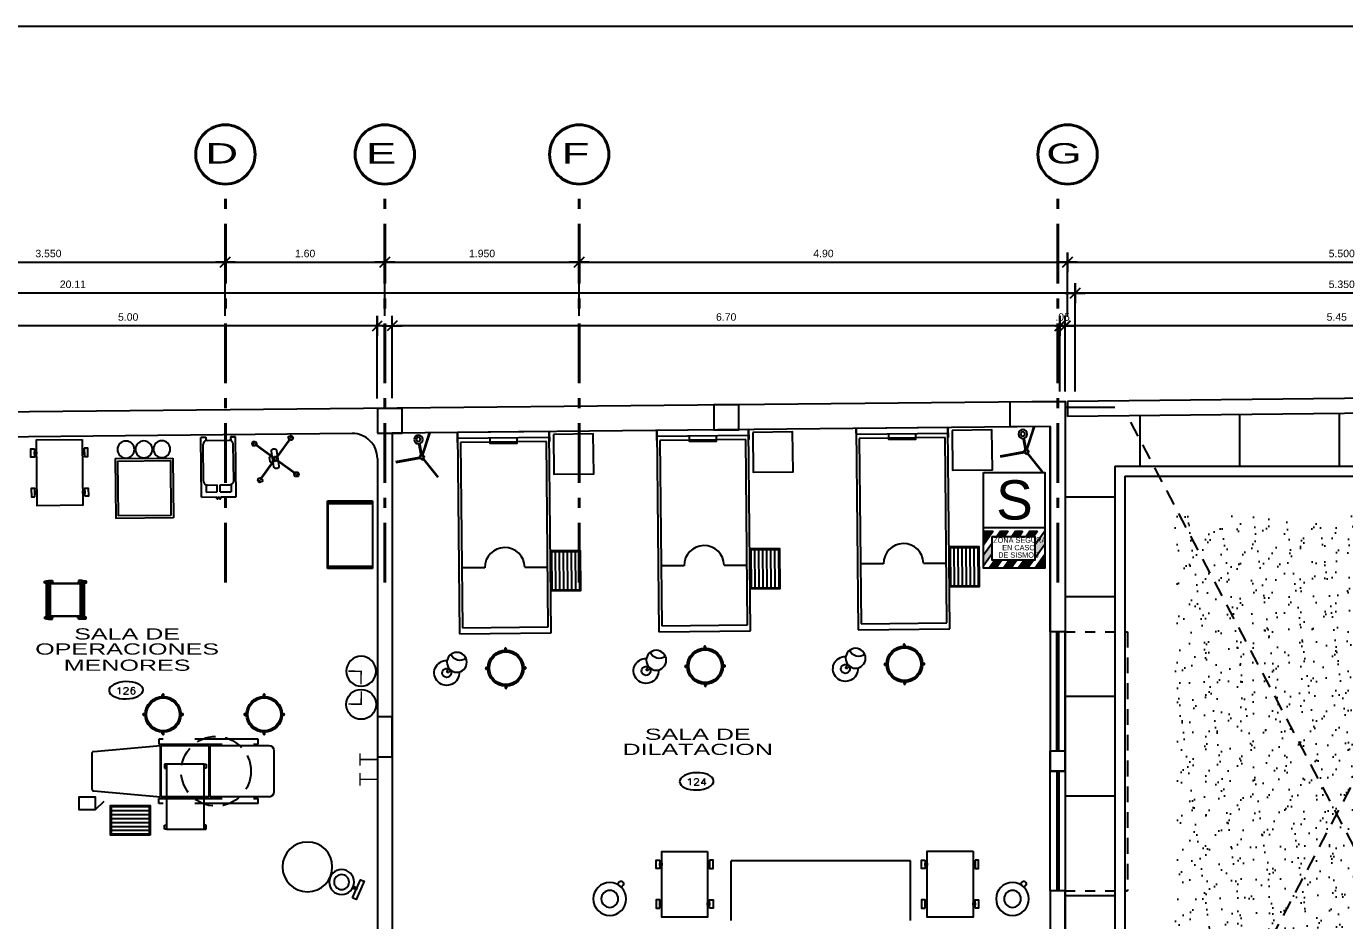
# Model space of a CAD drawing. Header units: millimetres. Extents: x 791 to 2661, y 209 to 602.
# Drawn here: x 1169.91 to 1183.14, y 497.83 to 506.8 of the extents above; entities that cross this region are included whole.
import ezdxf
from ezdxf.enums import TextEntityAlignment as Align

# ---------------------------------------------------------------- set-up
doc = ezdxf.new("R2010")
doc.units = ezdxf.units.MM
doc.header["$LTSCALE"] = 0.1
doc.header["$PDMODE"] = 3
for name, pattern in [('ACAD_ISO10W100', [18, 12, -3, 0, -3]), ('DASHDOT', [1, 0.5, -0.25, 0, -0.25]), ('HIDDEN', [9.525, 6.35, -3.175])]:
    doc.linetypes.add(name, pattern=pattern)
for name, color, linetype in [('01', 1, 'Continuous'), ('01-COTAS EJE', 1, 'Continuous'), ('02', 8, 'Continuous'), ('06', 1, 'Continuous'), ('1TEXTO-05', 5, 'Continuous'), ('CASCO', 11, 'Continuous'), ('CIRCUITO DE SALIDA', 8, 'Continuous'), ('COLUMNAS', 1, 'Continuous'), ('Equipamiento', 1, 'Continuous'), ('LETRERO SEGURIDAD', 86, 'Continuous'), ('N-AMB', 2, 'Continuous'), ('Pisos', 253, 'Continuous'), ('PLANTAS', 85, 'Continuous'), ('Proyecciones', 9, 'HIDDEN'), ('S LETRERO', 255, 'Continuous')]:
    doc.layers.add(name, color=color, linetype=linetype)
doc.layers.add('EJES', color=1, linetype='DASHDOT', lineweight=40)
doc.layers.add('LINEA 01', color=8, linetype='Continuous', lineweight=13)
doc.styles.add('0', font='romans.SHX', dxfattribs={"width": 1.5})
doc.styles.add('ROMANS', font='', dxfattribs={"oblique": 1, "height": 0.075})
doc.styles.add('TEXTO TITULOS', font='', dxfattribs={"height": 0.12})
doc.styles.get('ROMANS').set_extended_font_data('Arial')
doc.styles.get('TEXTO TITULOS').set_extended_font_data('Arial')
doc.dimstyles.new('COTAS 50', dxfattribs={"dimscale": 2, "dimtxt": 1.5, "dimasz": 0.02, "dimexe": 0.05, "dimexo": 0.05, "dimgap": 0.025, "dimtad": 3, "dimzin": 4, "dimdsep": 46, "dimtxsty": 'ROMANS', "dimblk": 'LLL', "dimcen": 0, "dimdle": 0.18, "dimclrd": 256, "dimclre": 1, "dimclrt": 3, "dimadec": 0, "dimazin": 0, "dimtfac": 1, "dimtix": 1, "dimtofl": 0, "dimtmove": 1, "dimatfit": 3, "dimldrblk": 'OPEN90', "dimfxl": 0.18, "dimtolj": 1, "dimtzin": 0, "dimarcsym": 0})

# ---------------------------------------------------------------- blocks, each defined once
blk = doc.blocks.new('LLL')
for p, q in [((2.5, 0), (-2.5, 0)), ((0, 2.5), (0, -2.5))]:
    blk.add_line(p, q)
at = {"color": 3}
blk.add_line((-1.25, -1.25), (1.25, 1.25), dxfattribs=at)
at = {"layer": 'Defpoints', "color": 0, "linetype": 'ByBlock'}
blk.add_point((0, 0), dxfattribs=at)
blk.add_point((0, 0), dxfattribs=at)
blk = doc.blocks.new('*D212')
at = {"layer": '01-COTAS EJE', "color": 1, "lineweight": -2, "transparency": 16777216}
for p, q in [((1168.356, 503.898), (1168.356, 504.536)), ((1171.906, 503.898), (1171.906, 504.536))]:
    blk.add_line(p, q, dxfattribs=at)
at = {"layer": '01-COTAS EJE', "lineweight": -2, "transparency": 16777216}
blk.add_line((1168.396, 504.436), (1171.866, 504.436), dxfattribs=at)
at = {"layer": 'Defpoints', "color": 0, "transparency": 16777216}
for p in [(1171.906, 504.436), (1168.356, 503.798), (1171.906, 503.798)]:
    blk.add_point(p, dxfattribs=at)
at = {"layer": '01-COTAS EJE', "lineweight": -2, "transparency": 16777216, "xscale": 0.04, "yscale": 0.04, "zscale": 0.04, "rotation": 180}
blk.add_blockref('LLL', (1168.356, 504.436), dxfattribs=at)
at = {"layer": '01-COTAS EJE', "lineweight": -2, "transparency": 16777216, "xscale": 0.04, "yscale": 0.04, "zscale": 0.04}
blk.add_blockref('LLL', (1171.906, 504.436), dxfattribs=at)
at = {"layer": '01-COTAS EJE', "color": 3, "transparency": 16777216, "insert": (1170.131, 504.524), "char_height": 0.075, "attachment_point": 5, "style": 'ROMANS'}
blk.add_mtext('\\A1;3.550', dxfattribs=at)
blk = doc.blocks.new('_OPEN90')
at = {"color": 0, "linetype": 'ByBlock', "ltscale": 0.7}
for p, q in [((0, 0), (-1, 0)), ((-0.5, 0.5), (0, 0)), ((0, 0), (-0.5, -0.5))]:
    blk.add_line(p, q, dxfattribs=at)
blk = doc.blocks.new('*D213')
at = {"layer": '01-COTAS EJE', "color": 1, "lineweight": -2, "transparency": 16777216}
for p, q in [((1173.506, 503.898), (1173.506, 504.536)), ((1175.456, 503.898), (1175.456, 504.536))]:
    blk.add_line(p, q, dxfattribs=at)
at = {"layer": '01-COTAS EJE', "lineweight": -2, "transparency": 16777216}
blk.add_line((1173.546, 504.436), (1175.416, 504.436), dxfattribs=at)
at = {"layer": 'Defpoints', "color": 0, "transparency": 16777216}
for p in [(1175.456, 504.436), (1173.506, 503.798), (1175.456, 503.798)]:
    blk.add_point(p, dxfattribs=at)
at = {"layer": '01-COTAS EJE', "lineweight": -2, "transparency": 16777216, "xscale": 0.04, "yscale": 0.04, "zscale": 0.04, "rotation": 180}
blk.add_blockref('LLL', (1173.506, 504.436), dxfattribs=at)
at = {"layer": '01-COTAS EJE', "lineweight": -2, "transparency": 16777216, "xscale": 0.04, "yscale": 0.04, "zscale": 0.04}
blk.add_blockref('LLL', (1175.456, 504.436), dxfattribs=at)
at = {"layer": '01-COTAS EJE', "color": 3, "transparency": 16777216, "insert": (1174.481, 504.524), "char_height": 0.075, "attachment_point": 5, "style": 'ROMANS'}
blk.add_mtext('\\A1;1.950', dxfattribs=at)
blk = doc.blocks.new('*D214')
at = {"layer": '01-COTAS EJE', "color": 1, "lineweight": -2, "transparency": 16777216}
for p, q in [((1180.431, 503.141), (1180.431, 504.227)), ((1185.781, 503.195), (1185.781, 504.227))]:
    blk.add_line(p, q, dxfattribs=at)
at = {"layer": '01-COTAS EJE', "lineweight": -2, "transparency": 16777216}
blk.add_line((1185.741, 504.127), (1180.471, 504.127), dxfattribs=at)
at = {"layer": 'Defpoints', "color": 0, "transparency": 16777216}
for p in [(1180.431, 504.127), (1185.781, 503.095), (1180.431, 503.041)]:
    blk.add_point(p, dxfattribs=at)
at = {"layer": '01-COTAS EJE', "lineweight": -2, "transparency": 16777216, "xscale": 0.04, "yscale": 0.04, "zscale": 0.04, "rotation": 180}
blk.add_blockref('LLL', (1180.431, 504.127), dxfattribs=at)
at = {"layer": '01-COTAS EJE', "lineweight": -2, "transparency": 16777216, "xscale": 0.04, "yscale": 0.04, "zscale": 0.04}
blk.add_blockref('LLL', (1185.781, 504.127), dxfattribs=at)
at = {"layer": '01-COTAS EJE', "color": 3, "transparency": 16777216, "insert": (1183.106, 504.215), "char_height": 0.075, "attachment_point": 5, "style": 'ROMANS'}
blk.add_mtext('\\A1;5.350', dxfattribs=at)
blk = doc.blocks.new('*D215')
at = {"layer": '01-COTAS EJE', "color": 1, "lineweight": -2, "transparency": 16777216}
for p, q in [((1180.356, 503.898), (1180.356, 504.536)), ((1185.856, 503.898), (1185.856, 504.536))]:
    blk.add_line(p, q, dxfattribs=at)
at = {"layer": '01-COTAS EJE', "lineweight": -2, "transparency": 16777216}
blk.add_line((1180.396, 504.436), (1185.816, 504.436), dxfattribs=at)
at = {"layer": 'Defpoints', "color": 0, "transparency": 16777216}
for p in [(1185.856, 504.436), (1180.356, 503.798), (1185.856, 503.798)]:
    blk.add_point(p, dxfattribs=at)
at = {"layer": '01-COTAS EJE', "lineweight": -2, "transparency": 16777216, "xscale": 0.04, "yscale": 0.04, "zscale": 0.04, "rotation": 180}
blk.add_blockref('LLL', (1180.356, 504.436), dxfattribs=at)
at = {"layer": '01-COTAS EJE', "lineweight": -2, "transparency": 16777216, "xscale": 0.04, "yscale": 0.04, "zscale": 0.04}
blk.add_blockref('LLL', (1185.856, 504.436), dxfattribs=at)
at = {"layer": '01-COTAS EJE', "color": 3, "transparency": 16777216, "insert": (1183.106, 504.524), "char_height": 0.075, "attachment_point": 5, "style": 'ROMANS'}
blk.add_mtext('\\A1;5.500', dxfattribs=at)
blk = doc.blocks.new('*D252')
at = {"layer": '01-COTAS EJE', "color": 1, "lineweight": -2, "ltscale": 0.15, "transparency": 16777216}
for p, q in [((1180.331, 503.14), (1180.331, 503.898)), ((1185.781, 503.195), (1185.781, 503.898))]:
    blk.add_line(p, q, dxfattribs=at)
at = {"layer": '01-COTAS EJE', "lineweight": -2, "ltscale": 0.15, "transparency": 16777216}
blk.add_line((1185.741, 503.798), (1180.371, 503.798), dxfattribs=at)
at = {"layer": 'Defpoints', "color": 0, "ltscale": 0.15, "transparency": 16777216}
for p in [(1180.331, 503.798), (1185.781, 503.095), (1180.331, 503.04)]:
    blk.add_point(p, dxfattribs=at)
at = {"layer": '01-COTAS EJE', "lineweight": -2, "ltscale": 0.15, "transparency": 16777216, "xscale": 0.04, "yscale": 0.04, "zscale": 0.04, "rotation": 180}
blk.add_blockref('LLL', (1180.331, 503.798), dxfattribs=at)
at = {"layer": '01-COTAS EJE', "lineweight": -2, "ltscale": 0.15, "transparency": 16777216, "xscale": 0.04, "yscale": 0.04, "zscale": 0.04}
blk.add_blockref('LLL', (1185.781, 503.798), dxfattribs=at)
at = {"layer": '01-COTAS EJE', "color": 3, "ltscale": 0.15, "transparency": 16777216, "insert": (1183.056, 503.887), "char_height": 0.075, "attachment_point": 5, "style": 'ROMANS'}
blk.add_mtext('\\A1;5.45', dxfattribs=at)
blk = doc.blocks.new('*D253')
at = {"layer": '01-COTAS EJE', "color": 1, "lineweight": -2, "ltscale": 0.15, "transparency": 16777216}
for p, q in [((1180.279, 503.139), (1180.279, 503.897)), ((1180.331, 503.14), (1180.331, 503.897))]:
    blk.add_line(p, q, dxfattribs=at)
at = {"layer": '01-COTAS EJE', "lineweight": -2, "ltscale": 0.15, "transparency": 16777216}
for p, q in [((1180.239, 503.797), (1180.199, 503.797)), ((1180.371, 503.797), (1180.411, 503.797))]:
    blk.add_line(p, q, dxfattribs=at)
at = {"layer": 'Defpoints', "color": 0, "ltscale": 0.15, "transparency": 16777216}
for p in [(1180.279, 503.797), (1180.279, 503.039), (1180.331, 503.04)]:
    blk.add_point(p, dxfattribs=at)
at = {"layer": '01-COTAS EJE', "lineweight": -2, "ltscale": 0.15, "transparency": 16777216, "xscale": 0.04, "yscale": 0.04, "zscale": 0.04}
blk.add_blockref('LLL', (1180.279, 503.797), dxfattribs=at)
at = {"layer": '01-COTAS EJE', "lineweight": -2, "ltscale": 0.15, "transparency": 16777216, "xscale": 0.04, "yscale": 0.04, "zscale": 0.04, "rotation": 180}
blk.add_blockref('LLL', (1180.331, 503.797), dxfattribs=at)
at = {"layer": '01-COTAS EJE', "color": 3, "ltscale": 0.15, "transparency": 16777216, "insert": (1180.305, 503.886), "char_height": 0.075, "attachment_point": 5, "style": 'ROMANS'}
blk.add_mtext('\\A1;.05', dxfattribs=at)
blk = doc.blocks.new('*D254')
at = {"layer": '01-COTAS EJE', "color": 1, "lineweight": -2, "ltscale": 0.15, "transparency": 16777216}
for p, q in [((1173.581, 503.072), (1173.581, 503.898)), ((1180.279, 503.139), (1180.279, 503.898))]:
    blk.add_line(p, q, dxfattribs=at)
at = {"layer": '01-COTAS EJE', "lineweight": -2, "ltscale": 0.15, "transparency": 16777216}
blk.add_line((1180.239, 503.798), (1173.621, 503.798), dxfattribs=at)
at = {"layer": 'Defpoints', "color": 0, "ltscale": 0.15, "transparency": 16777216}
for p in [(1173.581, 503.798), (1173.581, 502.972), (1180.279, 503.039)]:
    blk.add_point(p, dxfattribs=at)
at = {"layer": '01-COTAS EJE', "lineweight": -2, "ltscale": 0.15, "transparency": 16777216, "xscale": 0.04, "yscale": 0.04, "zscale": 0.04, "rotation": 180}
blk.add_blockref('LLL', (1173.581, 503.798), dxfattribs=at)
at = {"layer": '01-COTAS EJE', "lineweight": -2, "ltscale": 0.15, "transparency": 16777216, "xscale": 0.04, "yscale": 0.04, "zscale": 0.04}
blk.add_blockref('LLL', (1180.279, 503.798), dxfattribs=at)
at = {"layer": '01-COTAS EJE', "color": 3, "ltscale": 0.15, "transparency": 16777216, "insert": (1176.93, 503.887), "char_height": 0.075, "attachment_point": 5, "style": 'ROMANS'}
blk.add_mtext('\\A1;6.70', dxfattribs=at)
blk = doc.blocks.new('*D255')
at = {"layer": '01-COTAS EJE', "color": 1, "lineweight": -2, "ltscale": 0.15, "transparency": 16777216}
for p, q in [((1168.431, 503.02), (1168.431, 503.898)), ((1173.431, 503.07), (1173.431, 503.898))]:
    blk.add_line(p, q, dxfattribs=at)
at = {"layer": '01-COTAS EJE', "lineweight": -2, "ltscale": 0.15, "transparency": 16777216}
blk.add_line((1173.391, 503.798), (1168.471, 503.798), dxfattribs=at)
at = {"layer": 'Defpoints', "color": 0, "ltscale": 0.15, "transparency": 16777216}
for p in [(1168.431, 503.798), (1173.431, 502.97), (1168.431, 502.92)]:
    blk.add_point(p, dxfattribs=at)
at = {"layer": '01-COTAS EJE', "lineweight": -2, "ltscale": 0.15, "transparency": 16777216, "xscale": 0.04, "yscale": 0.04, "zscale": 0.04, "rotation": 180}
blk.add_blockref('LLL', (1168.431, 503.798), dxfattribs=at)
at = {"layer": '01-COTAS EJE', "lineweight": -2, "ltscale": 0.15, "transparency": 16777216, "xscale": 0.04, "yscale": 0.04, "zscale": 0.04}
blk.add_blockref('LLL', (1173.431, 503.798), dxfattribs=at)
at = {"layer": '01-COTAS EJE', "color": 3, "ltscale": 0.15, "transparency": 16777216, "insert": (1170.931, 503.887), "char_height": 0.075, "attachment_point": 5, "style": 'ROMANS'}
blk.add_mtext('\\A1;5.00', dxfattribs=at)
blk = doc.blocks.new('*D261')
at = {"layer": '01-COTAS EJE', "color": 1, "lineweight": -2, "ltscale": 0.15, "transparency": 16777216}
for p, q in [((1160.321, 502.938), (1160.321, 504.227)), ((1180.431, 503.141), (1180.431, 504.227))]:
    blk.add_line(p, q, dxfattribs=at)
at = {"layer": '01-COTAS EJE', "lineweight": -2, "ltscale": 0.15, "transparency": 16777216}
blk.add_line((1180.391, 504.127), (1160.361, 504.127), dxfattribs=at)
at = {"layer": 'Defpoints', "color": 0, "ltscale": 0.15, "transparency": 16777216}
for p in [(1160.321, 504.127), (1180.431, 503.041), (1160.321, 502.838)]:
    blk.add_point(p, dxfattribs=at)
at = {"layer": '01-COTAS EJE', "lineweight": -2, "ltscale": 0.15, "transparency": 16777216, "xscale": 0.04, "yscale": 0.04, "zscale": 0.04, "rotation": 180}
blk.add_blockref('LLL', (1160.321, 504.127), dxfattribs=at)
at = {"layer": '01-COTAS EJE', "lineweight": -2, "ltscale": 0.15, "transparency": 16777216, "xscale": 0.04, "yscale": 0.04, "zscale": 0.04}
blk.add_blockref('LLL', (1180.431, 504.127), dxfattribs=at)
at = {"layer": '01-COTAS EJE', "color": 3, "ltscale": 0.15, "transparency": 16777216, "insert": (1170.376, 504.215), "char_height": 0.075, "attachment_point": 5, "style": 'ROMANS'}
blk.add_mtext('\\A1;20.11', dxfattribs=at)
blk = doc.blocks.new('*D220')
at = {"layer": '01-COTAS EJE', "color": 1, "lineweight": -2, "ltscale": 0.15, "transparency": 16777216}
for p, q in [((1175.456, 503.898), (1175.456, 504.536)), ((1180.356, 504.227), (1180.356, 504.536))]:
    blk.add_line(p, q, dxfattribs=at)
at = {"layer": '01-COTAS EJE', "lineweight": -2, "ltscale": 0.15, "transparency": 16777216}
blk.add_line((1175.496, 504.436), (1180.316, 504.436), dxfattribs=at)
at = {"layer": 'Defpoints', "color": 0, "ltscale": 0.15, "transparency": 16777216}
for p in [(1180.356, 504.436), (1180.356, 504.127), (1175.456, 503.798)]:
    blk.add_point(p, dxfattribs=at)
at = {"layer": '01-COTAS EJE', "lineweight": -2, "ltscale": 0.15, "transparency": 16777216, "xscale": 0.04, "yscale": 0.04, "zscale": 0.04, "rotation": 180}
blk.add_blockref('LLL', (1175.456, 504.436), dxfattribs=at)
at = {"layer": '01-COTAS EJE', "lineweight": -2, "ltscale": 0.15, "transparency": 16777216, "xscale": 0.04, "yscale": 0.04, "zscale": 0.04}
blk.add_blockref('LLL', (1180.356, 504.436), dxfattribs=at)
at = {"layer": '01-COTAS EJE', "color": 3, "ltscale": 0.15, "transparency": 16777216, "insert": (1177.906, 504.524), "char_height": 0.075, "attachment_point": 5, "style": 'ROMANS'}
blk.add_mtext('\\A1;4.90', dxfattribs=at)
blk = doc.blocks.new('*D221')
at = {"layer": '01-COTAS EJE', "color": 1, "lineweight": -2, "ltscale": 0.15, "transparency": 16777216}
for p, q in [((1171.906, 503.898), (1171.906, 504.536)), ((1173.506, 503.898), (1173.506, 504.536))]:
    blk.add_line(p, q, dxfattribs=at)
at = {"layer": '01-COTAS EJE', "lineweight": -2, "ltscale": 0.15, "transparency": 16777216}
blk.add_line((1171.946, 504.436), (1173.466, 504.436), dxfattribs=at)
at = {"layer": 'Defpoints', "color": 0, "ltscale": 0.15, "transparency": 16777216}
for p in [(1173.506, 504.436), (1171.906, 503.798), (1173.506, 503.798)]:
    blk.add_point(p, dxfattribs=at)
at = {"layer": '01-COTAS EJE', "lineweight": -2, "ltscale": 0.15, "transparency": 16777216, "xscale": 0.04, "yscale": 0.04, "zscale": 0.04, "rotation": 180}
blk.add_blockref('LLL', (1171.906, 504.436), dxfattribs=at)
at = {"layer": '01-COTAS EJE', "lineweight": -2, "ltscale": 0.15, "transparency": 16777216, "xscale": 0.04, "yscale": 0.04, "zscale": 0.04}
blk.add_blockref('LLL', (1173.506, 504.436), dxfattribs=at)
at = {"layer": '01-COTAS EJE', "color": 3, "ltscale": 0.15, "transparency": 16777216, "insert": (1172.706, 504.524), "char_height": 0.075, "attachment_point": 5, "style": 'ROMANS'}
blk.add_mtext('\\A1;1.60', dxfattribs=at)
blk = doc.blocks.new('A$C100A14B3')
for p, q in [((0, 0.4), (0, 0.42)), ((0, 0.42), (0.04, 0.42)), ((0, 0.02), (0, 0.4)), ((0.04, 0.4), (0, 0.4)), ((0, 0.4), (0.65, 0.4)), ((0.04, 0.42), (0.04, 0.4)), ((0.61, 0.42), (0.61, 0.4)), ((0.65, 0.42), (0.61, 0.42)), ((0.61, 0.4), (0.65, 0.4)), ((0.65, 0.4), (0.65, 0.42)), ((0.65, 0.4), (0.65, 0.02)), ((0, 0.02), (0, 0)), ((0.04, 0.02), (0, 0.02)), ((0.65, 0.02), (0, 0.02)), ((0.04, 0), (0.04, 0.02)), ((0.61, 0.02), (0.65, 0.02)), ((0.61, 0), (0.61, 0.02)), ((0.65, 0.02), (0.65, 0)), ((0, 0), (0.04, 0)), ((0.65, 0), (0.61, 0))]:
    blk.add_line(p, q)
blk = doc.blocks.new('MA-3234')
for p, q in [((-0.008, 0.18), (-0.008, 0.195)), ((0.007, 0.18), (0.007, 0.195)), ((-0.195, 0.007), (-0.18, 0.007)), ((0.18, 0.007), (0.195, 0.007)), ((-0.195, -0.008), (-0.18, -0.008)), ((0.18, -0.008), (0.195, -0.008)), ((-0.008, -0.195), (-0.008, -0.18)), ((0.007, -0.195), (0.007, -0.18))]:
    blk.add_line(p, q)
for radius in [0.18, 0.165]:
    blk.add_circle((0, 0), radius)
for centre, radius, start, end in [((0, 0.195), 0.0075, 358.8979, 181.1021), ((-0.195, 0), 0.0075, 88.8979, 271.1021), ((-0.186, 0.001), 0.01, 5, 90), ((0.195, 0), 0.0075, 268.8979, 91.1021), ((0, -0.195), 0.0075, 178.8979, 1.1021)]:
    blk.add_arc(centre, radius, start, end)
blk = doc.blocks.new('N-12')
at = {"linetype": 'HIDDEN', "ltscale": 0.3}
blk.add_circle((0, 0), 0.35, dxfattribs=at)
blk = doc.blocks.new('O-20')
at = {"const_width": 0.015}
blk.add_lwpolyline([(0.13, 0), (0.001, 0), (0.001, 0.13)], dxfattribs=at)
blk.add_circle((0, 0), 0.15)
blk = doc.blocks.new('A$C3FA5206A')
at = {"layer": 'Equipamiento'}
blk.add_blockref('O-20', (0.15, 0.15), dxfattribs=at)
blk = doc.blocks.new('MA-12')
for points in [[(0, 0), (0.66, 0), (0.66, 0.46), (0, 0.46)], [(0.089, 0.48), (0.172, 0.48), (0.172, 0.516), (0.089, 0.516)], [(0.119, 0.46), (0.143, 0.46), (0.143, 0.48), (0.119, 0.48)], [(0.571, 0.48), (0.488, 0.48), (0.488, 0.516), (0.571, 0.516)], [(0.541, 0.46), (0.517, 0.46), (0.517, 0.48), (0.541, 0.48)], [(0.089, -0.02), (0.172, -0.02), (0.172, -0.056), (0.089, -0.056)], [(0.119, 0), (0.143, 0), (0.143, -0.02), (0.119, -0.02)], [(0.571, -0.02), (0.488, -0.02), (0.488, -0.056), (0.571, -0.056)], [(0.541, 0), (0.517, 0), (0.517, -0.02), (0.541, -0.02)]]:
    blk.add_lwpolyline(points, close=True)
blk = doc.blocks.new('A$C4EAD3BC2')
at = {"layer": 'Equipamiento', "rotation": 359.9999999999999}
blk.add_blockref('MA-12', (0, 0.056), dxfattribs=at)
blk = doc.blocks.new('EM-4')
for p, q in [((-0.141, 0.232), (-0.182, 0.203)), ((-0.154, 0.203), (-0.15, 0.206)), ((-0.015, 0.015), (-0.154, 0.203)), ((-0.011, 0.018), (-0.15, 0.206)), ((0.015, 0.015), (0.203, 0.154)), ((0.018, 0.011), (0.206, 0.15)), ((0.232, 0.141), (0.203, 0.182)), ((0.203, 0.154), (0.206, 0.15)), ((-0.023, 0.009), (-0.025, -0.001)), ((-0.001, 0.025), (-0.023, 0.009)), ((0.009, 0.023), (-0.001, 0.025)), ((0.019, 0.009), (0.009, 0.023)), ((0.019, 0.009), (0.025, 0.001)), ((0.023, -0.009), (0.025, 0.001)), ((-0.018, -0.011), (-0.206, -0.15)), ((-0.015, -0.015), (-0.203, -0.154)), ((-0.025, -0.001), (-0.009, -0.023)), ((0.001, -0.025), (-0.009, -0.023)), ((0.001, -0.025), (0.023, -0.009)), ((0.011, -0.018), (0.15, -0.206)), ((0.015, -0.015), (0.154, -0.203)), ((-0.232, -0.141), (-0.203, -0.182)), ((-0.203, -0.154), (-0.206, -0.15)), ((0.141, -0.232), (0.182, -0.203)), ((0.154, -0.203), (0.15, -0.206))]:
    blk.add_line(p, q)
for points in [[(-0.05, -0.027), (-0.04, -0.028, 0.414214), (-0.029, -0.02), (-0.023, 0.02, 0.414214), (-0.032, 0.031), (-0.042, 0.033, 0.414214), (-0.053, 0.024), (-0.059, -0.015, 0.414214)], [(-0.02, -0.102), (-0.011, -0.103, 0.414214), (0.012, -0.086), (0.035, 0.072, 0.414214), (0.018, 0.095), (0.008, 0.096, 0.414214), (-0.015, 0.079), (-0.037, -0.079, 0.414214)]]:
    blk.add_lwpolyline(points, format="xyb", close=True)
blk.add_circle((0, 0), 0.0155)
for centre, radius, start, end in [((-0.158, 0.213), 0.025, 204.8207, 300.6994), ((-0.158, 0.213), 0.02, 50.9829, 201.8628), ((-0.158, 0.213), 0.025, 312.1777, 48.0251), ((0.213, 0.158), 0.025, 114.8207, 210.6994), ((0.213, 0.158), 0.025, 222.1777, 318.0251), ((0.213, 0.158), 0.02, 320.9829, 111.8628), ((-0.213, -0.158), 0.02, 140.9829, 291.8628), ((-0.213, -0.158), 0.025, 42.1777, 138.0251), ((-0.213, -0.158), 0.025, 294.8207, 30.6994), ((0.158, -0.213), 0.025, 132.1777, 228.0251), ((0.158, -0.213), 0.025, 24.8207, 120.6994), ((0.158, -0.213), 0.02, 230.9829, 21.8628)]:
    blk.add_arc(centre, radius, start, end)
blk = doc.blocks.new('N-10')
for points in [[(-0.1, 0.54), (0.1, 0.54), (0.1, 0.58), (-0.1, 0.58)], [(-0.01, 0.5), (0.01, 0.5), (0.01, 0.54), (-0.01, 0.54)]]:
    blk.add_lwpolyline(points, close=True)
for centre, radius in [((0, 0.375), 0.125), ((0, 0.375), 0.075), ((0, 0), 0.25)]:
    blk.add_circle(centre, radius)
blk = doc.blocks.new('EM-24')
for p, q in [((0.05, 0.175), (0.649, 0.175)), ((0.05, 0.175), (0.05, 0.02)), ((0.21, 0.152), (0.577, 0.152)), ((0.649, 0.175), (0.649, 0.125)), ((0.65, 0.175), (0.65, 0.125)), ((0.03, 0.02), (0.05, 0.02)), ((0.03, 0.02), (0.03, 0.008)), ((0.03, 0.008), (0.05, 0.003)), ((0.05, 0.003), (0.05, -0.003)), ((0.172, 0.125), (0.1, 0.125)), ((0.1, 0.125), (0.1, 0.014)), ((0.1, 0.014), (0.17, 0.014)), ((0.17, 0.112), (0.17, 0.014)), ((0.65, 0.125), (0.614, 0.125)), ((0.617, 0.112), (0.617, -0.111)), ((0.03, -0.008), (0.05, -0.003)), ((0.03, -0.008), (0.03, -0.008)), ((0.03, -0.008), (0.03, -0.02)), ((0.03, -0.02), (0.05, -0.02)), ((0.05, -0.02), (0.05, -0.175)), ((0.1, -0.014), (0.17, -0.014)), ((0.1, -0.014), (0.1, -0.125)), ((0.172, -0.125), (0.1, -0.125)), ((0.17, -0.014), (0.17, -0.111)), ((0.65, -0.125), (0.614, -0.125)), ((0.65, -0.175), (0.65, -0.125)), ((0.65, -0.125), (0.65, -0.175)), ((0.05, -0.175), (0.65, -0.175)), ((0.21, -0.151), (0.577, -0.151))]:
    blk.add_line(p, q)
for centre, start, end in [((0.21, 0.112), 90, 180), ((0.577, 0.112), 0, 90.0002), ((0.21, -0.111), 180, 270), ((0.577, -0.111), 269.9998, 0)]:
    blk.add_arc(centre, 0.04, start, end)
blk = doc.blocks.new('A$C3DB71EC4')
at = {"layer": 'Equipamiento', "color": 2}
blk.add_blockref('EM-24', (-0.03, 0.175), dxfattribs=at)
blk = doc.blocks.new('MA-50')
for p, q in [((-0.189, 0.171), (-0.193, 0.171)), ((-0.193, 0.171), (-0.193, 0.13)), ((-0.189, 0.21), (-0.189, 0.171)), ((-0.167, 0.21), (-0.189, 0.21)), ((0.19, 0.171), (-0.189, 0.171)), ((0.184, 0.151), (-0.182, 0.151)), ((-0.167, 0.21), (-0.167, 0.171)), ((-0.167, 0.151), (-0.167, 0.126)), ((0.165, 0.191), (-0.164, 0.191)), ((-0.164, 0.191), (-0.164, 0.171)), ((0.165, 0.178), (-0.164, 0.178)), ((-0.164, 0.151), (-0.164, -0.151)), ((-0.161, 0.151), (-0.161, -0.151)), ((0.161, -0.151), (0.161, 0.151)), ((0.165, 0.171), (0.165, 0.191)), ((0.165, -0.151), (0.165, 0.151)), ((0.171, 0.171), (0.171, 0.207)), ((0.19, 0.207), (0.171, 0.207)), ((0.171, 0.126), (0.171, 0.151)), ((0.19, 0.171), (0.19, 0.207)), ((0.19, 0.171), (0.194, 0.171)), ((0.194, 0.171), (0.194, 0.13)), ((-0.193, 0.13), (-0.167, 0.13)), ((-0.179, 0.13), (-0.179, 0.126)), ((-0.179, 0.126), (-0.167, 0.126)), ((0.194, 0.13), (0.171, 0.13)), ((0.181, 0.126), (0.171, 0.126)), ((0.181, 0.131), (0.181, 0.126)), ((-0.193, -0.13), (-0.167, -0.13)), ((-0.193, -0.171), (-0.193, -0.13)), ((-0.179, -0.126), (-0.167, -0.126)), ((-0.179, -0.13), (-0.179, -0.126)), ((-0.167, -0.126), (-0.167, -0.151)), ((0.181, -0.126), (0.171, -0.126)), ((0.171, -0.151), (0.171, -0.126)), ((0.194, -0.13), (0.171, -0.13)), ((0.181, -0.131), (0.181, -0.126)), ((0.194, -0.171), (0.194, -0.13)), ((-0.189, -0.171), (-0.193, -0.171)), ((0.19, -0.171), (-0.189, -0.171)), ((-0.189, -0.171), (-0.189, -0.191)), ((-0.189, -0.21), (-0.189, -0.171)), ((-0.167, -0.21), (-0.189, -0.21)), ((0.184, -0.151), (-0.182, -0.151)), ((-0.167, -0.171), (-0.167, -0.21)), ((0.165, -0.178), (-0.164, -0.178)), ((-0.164, -0.191), (-0.164, -0.178)), ((0.165, -0.191), (-0.164, -0.191)), ((0.165, -0.191), (0.165, -0.171)), ((0.171, -0.207), (0.171, -0.171)), ((0.19, -0.207), (0.171, -0.207)), ((0.19, -0.191), (0.19, -0.171)), ((0.19, -0.171), (0.19, -0.207)), ((0.19, -0.171), (0.194, -0.171))]:
    blk.add_line(p, q)
for centre, start, end in [((-0.169, 0.161), 141.6147, 215.6705), ((0.17, 0.161), 324.3295, 38.3853), ((-0.169, -0.161), 144.3295, 218.3853), ((0.17, -0.161), 321.6147, 35.6705)]:
    blk.add_arc(centre, 0.0166, start, end)
blk = doc.blocks.new('A$C48B93F1E')
at = {"layer": 'Equipamiento'}
for p, q in [((0.175, 0.58), (0.775, 0.58)), ((0.175, 0.58), (0.175, 0)), ((0.2, 0.555), (0.75, 0.555)), ((0.2, 0.555), (0.2, 0.025)), ((0.75, 0.025), (0.75, 0.555)), ((0.775, 0), (0.775, 0.58)), ((0.175, 0), (0.775, 0)), ((0.2, 0.025), (0.75, 0.025))]:
    blk.add_line(p, q, dxfattribs=at)
for centre in [(0.085, 0.47), (0.085, 0.29), (0.085, 0.11)]:
    blk.add_circle(centre, 0.085, dxfattribs=at)
blk = doc.blocks.new('TIMBRE-1')
blk.add_line((0, -0.085), (0.085, -0.17))
blk.add_lwpolyline([(0, -0.085), (0.125, -0.085), (0.125, 0.085), (0, 0.085)], close=True)
blk = doc.blocks.new('A$C28521B53')
at = {"layer": 'Equipamiento', "rotation": 180}
blk.add_blockref('TIMBRE-1', (0.125, 0.085), dxfattribs=at)
blk = doc.blocks.new('A$C6A2F3AA3')
at = {"layer": 'CASCO', "xscale": -1, "rotation": 180}
blk.add_blockref('A$C28521B53', (0, 0.255), dxfattribs=at)
blk = doc.blocks.new('MA-29')
for p, q in [((-0.137, 0.188), (-0.137, -0.492)), ((0.313, 0.188), (-0.137, 0.188)), ((0.308, 0.183), (-0.137, 0.183)), ((0.308, 0.163), (-0.137, 0.163)), ((0.308, -0.487), (0.308, 0.183)), ((0.313, -0.492), (0.313, 0.188)), ((0.308, -0.467), (-0.137, -0.467)), ((-0.137, -0.487), (0.308, -0.487)), ((-0.137, -0.492), (0.313, -0.492))]:
    blk.add_line(p, q)
blk = doc.blocks.new('N-5')
at = {"layer": 'Equipamiento'}
blk.add_lwpolyline([(0.049, -0.018), (0.048, -0.019, 0.414214), (0.048, -0.032), (0.067, -0.054), (0.082, -0.041), (0.063, -0.019, 0.414214)], format="xyb", close=True, dxfattribs=at)
blk.add_circle((0.135, -0.127), 0.1, dxfattribs=at)
for centre, radius, start, end in [((0.044, -0.011), 0.125, 350.0665, 266.2743), ((0.044, -0.011), 0.045, 322.2959, 296.373), ((0.155, -0.248), 0.1, 47.2008, 151.3076)]:
    blk.add_arc(centre, radius, start, end, dxfattribs=at)
blk = doc.blocks.new('CC-7')
at = {"linetype": 'Continuous'}
for p, q in [((-0.46, -2.07), (-0.46, -0.05)), ((-0.46, -0.05), (-0.46, -0.15)), ((-0.46, -0.05), (0.46, -0.05)), ((-0.46, -0.11), (0.46, -0.11)), ((0.46, -0.05), (0.46, -2.07)), ((0.46, -0.15), (0.46, -0.05)), ((-0.43, -2.01), (-0.43, -0.15)), ((-0.43, -0.15), (0.43, -0.15)), ((0.43, -0.15), (0.43, -2.01)), ((0.46, -2.07), (-0.46, -2.07)), ((0.43, -2.01), (-0.43, -2.01))]:
    blk.add_line(p, q, dxfattribs=at)
blk.add_lwpolyline([(0.137, -0.11), (0.137, -0.162), (-0.137, -0.162), (-0.137, -0.11)], dxfattribs=at)
blk = doc.blocks.new('MA-47')
for p, q in [((-0.1, 0.01), (-0.1, 0.39)), ((-0.06, 0.01), (-0.06, 0.39)), ((-0.02, 0.01), (-0.02, 0.39)), ((0.02, 0.01), (0.02, 0.39)), ((0.06, 0.01), (0.06, 0.39)), ((0.1, 0.01), (0.1, 0.39))]:
    blk.add_line(p, q)
for points in [[(0.15, 0.4), (0.15, 0), (-0.15, 0), (-0.15, 0.4)], [(0.14, 0.39), (0.14, 0.01), (-0.14, 0.01), (-0.14, 0.39)]]:
    blk.add_lwpolyline(points, close=True)
blk = doc.blocks.new('D-9')
at = {"layer": 'Equipamiento', "linetype": 'Continuous'}
for p, q in [((0.021, -0.088), (0.016, -0.09)), ((0.091, -0.313), (0.016, -0.09)), ((0.095, -0.31), (0.021, -0.088)), ((0.136, -0.112), (0.136, -0.111)), ((0.146, -0.113), (0.146, -0.113)), ((0.097, -0.317), (0.119, -0.194)), ((0.107, -0.319), (0.129, -0.196)), ((0.085, -0.348), (-0.061, -0.533)), ((0.088, -0.352), (-0.057, -0.536)), ((0.075, -0.334), (0.076, -0.324)), ((0.085, -0.348), (0.075, -0.334)), ((0.076, -0.324), (0.099, -0.308)), ((0.085, -0.348), (0.09, -0.356)), ((0.1, -0.358), (0.09, -0.356)), ((0.123, -0.342), (0.1, -0.358)), ((0.109, -0.31), (0.124, -0.332)), ((0.123, -0.342), (0.124, -0.332)), ((0.125, -0.346), (0.362, -0.387)), ((0.127, -0.336), (0.364, -0.377))]:
    blk.add_line(p, q, dxfattribs=at)
for centre, radius in [((0.133, -0.156), 0.0439), ((0.134, -0.155), 0.0213), ((0.1, -0.333), 0.0155)]:
    blk.add_circle(centre, radius, dxfattribs=at)
blk = doc.blocks.new('D-7')
blk.add_lwpolyline([(-0.222, 0.083), (-0.236, 0.104, 0.414214), (-0.271, 0.111), (-0.271, 0.111, 0.414214), (-0.278, 0.076), (-0.264, 0.055)], format="xyb", close=True)
for radius in [0.165, 0.085]:
    blk.add_circle((-0.151, -0.068), radius)
blk = doc.blocks.new('A$C43255245')
at = {"layer": 'Equipamiento', "rotation": 90}
blk.add_blockref('MA-47', (0.4, 0.15), dxfattribs=at)
blk = doc.blocks.new('MM-7')
at = {"linetype": 'HIDDEN'}
for p, q in [((0.483, 0.322), (-0.515, 0.322)), ((-0.515, 0.322), (-0.515, 0.272)), ((-0.515, 0.272), (0.483, 0.272)), ((0.483, 0.272), (0.483, 0.322)), ((-0.515, -0.272), (0.483, -0.272)), ((-0.515, -0.322), (-0.515, -0.272)), ((0.483, -0.322), (-0.515, -0.322)), ((0.483, -0.322), (0.483, -0.272))]:
    blk.add_line(p, q, dxfattribs=at)
for p, q in [((-1.186, 0.177), (-1.186, -0.177)), ((-0.498, 0.255), (-1.167, 0.196)), ((-0.498, -0.255), (-0.498, 0.255)), ((-0.491, -0.255), (-0.491, 0.255)), ((-0.008, 0.255), (-0.491, 0.255)), ((-0.008, -0.255), (-0.008, 0.255)), ((0.594, 0.255), (0, 0.255)), ((0, -0.255), (0, 0.255)), ((0.644, -0.205), (0.644, 0.205)), ((-1.167, -0.196), (-0.498, -0.255)), ((-0.008, -0.255), (-0.491, -0.255)), ((0.594, -0.255), (0, -0.255))]:
    blk.add_line(p, q)
for centre, radius, start, end in [((-1.166, 0.177), 0.02, 95, 180), ((0.594, 0.205), 0.05, 360, 90), ((-1.166, -0.177), 0.02, 180, 265), ((0.594, -0.205), 0.05, 270, 0)]:
    blk.add_arc(centre, radius, start, end)
blk = doc.blocks.new('SEG')
at = {"layer": 'LETRERO SEGURIDAD'}
h = blk.add_hatch(color=2, dxfattribs=at)
h.dxf.hatch_style = 2
h.paths.add_polyline_path([(0.276, 1.037), (0, 1.037), (0, 0.651)])
h = blk.add_hatch(color=2, dxfattribs=at)
h.dxf.hatch_style = 2
h.paths.add_polyline_path([(0.592, 0.894), (0.695, 1.037), (0.479, 1.037), (0.377, 0.894)])
h = blk.add_hatch(color=2, dxfattribs=at)
h.dxf.hatch_style = 2
h.paths.add_polyline_path([(0.996, 0.894), (1.098, 1.037), (0.898, 1.037), (0.795, 0.894)])
h = blk.add_hatch(color=2, dxfattribs=at)
h.dxf.hatch_style = 2
h.paths.add_polyline_path([(1.411, 0.894), (1.514, 1.037), (1.302, 1.037), (1.199, 0.894)])
h = blk.add_hatch(color=2, dxfattribs=at)
h.dxf.hatch_style = 2
h.paths.add_polyline_path([(1.441, 0.274), (1.723, 0.669), (1.723, 1.037), (1.717, 1.037), (1.441, 0.651)])
h = blk.add_hatch(color=2, dxfattribs=at)
h.dxf.hatch_style = 2
h.paths.add_polyline_path([(0, 0.367), (0, 0.066), (0.242, 0.405), (0.242, 0.706)])
h = blk.add_hatch(color=2, dxfattribs=at)
h.dxf.hatch_style = 2
h.paths.add_polyline_path([(1.448, 0), (1.723, 0), (1.723, 0.385)])
h = blk.add_hatch(color=2, dxfattribs=at)
h.dxf.hatch_style = 2
h.paths.add_polyline_path([(0.518, 0.226), (0.318, 0.226), (0.156, 0), (0.357, 0)])
h = blk.add_hatch(color=2, dxfattribs=at)
h.dxf.hatch_style = 2
h.paths.add_polyline_path([(0.56, 0), (0.772, 0), (0.934, 0.226), (0.721, 0.226)])
h = blk.add_hatch(color=2, dxfattribs=at)
h.dxf.hatch_style = 2
h.paths.add_polyline_path([(0.976, 0), (1.245, 0), (1.406, 0.226), (1.137, 0.226)])
at = {"layer": 'LETRERO SEGURIDAD', "color": 2}
for p, q in [((0, 1.143), (1.723, 1.143)), ((0, 1.037), (0.276, 1.037)), ((0.276, 1.037), (0, 0.651)), ((0.479, 1.037), (0.377, 0.894)), ((0.479, 1.037), (0.695, 1.037)), ((0.695, 1.037), (0.592, 0.894)), ((0.898, 1.037), (0.795, 0.894)), ((0.898, 1.037), (1.098, 1.037)), ((1.098, 1.037), (0.996, 0.894)), ((1.302, 1.037), (1.199, 0.894)), ((1.302, 1.037), (1.514, 1.037)), ((1.514, 1.037), (1.411, 0.894)), ((1.717, 1.037), (1.441, 0.651)), ((1.717, 1.037), (1.723, 1.037)), ((0.242, 0.706), (0, 0.367)), ((0.242, 0.405), (0, 0.066)), ((1.723, 0.669), (1.441, 0.274)), ((1.723, 0.385), (1.448, 0)), ((0.318, 0.226), (0.156, 0)), ((0.518, 0.226), (0.357, 0)), ((0.721, 0.226), (0.56, 0)), ((0.934, 0.226), (0.772, 0)), ((1.137, 0.226), (0.976, 0)), ((1.406, 0.226), (1.245, 0))]:
    blk.add_line(p, q, dxfattribs=at)
for points in [[(0, 2.679), (1.723, 2.679), (1.723, 0), (0, 0)], [(0.242, 0.894), (1.441, 0.894), (1.441, 0.226), (0.242, 0.226)]]:
    blk.add_lwpolyline(points, close=True, dxfattribs=at)
at = {"layer": 'LINEA 01', "color": 2, "char_height": 0.14898, "width": 3.73895, "attachment_point": 1}
for s, insert in [('{\\fSwis721 Cn BT|b0|i0|c0|p34;ZONA SEGURA}', (0.273, 0.863)), ('{\\fSwis721 Cn BT|b0|i0|c0|p34;DE SISMOS}', (0.415, 0.447)), ('{\\fSwis721 Cn BT|b0|i0|c0|p34;EN CASO}', (0.526, 0.654))]:
    blk.add_mtext(s, dxfattribs=dict(at, insert=insert))
at = {"layer": 'S LETRERO', "color": 2, "style": 'TEXTO TITULOS'}
blk.add_text('S', height=1.101, dxfattribs=at).set_placement((0.356, 1.365))

msp = doc.modelspace()

# ---------------------------------------------------------------- hatches: boundary and pattern name
at = {"layer": 'PLANTAS'}
h = msp.add_hatch(dxfattribs=at)
h.set_pattern_fill('AR-SAND', color=256, scale=0.005, angle=90, style=0)
h.set_pattern_definition([(127.5, (1181.43137, 495.37913), (-0.2447066, -0.008), [0, -0.19304, 0, -0.2159, 0, -0.206375]), (97.5, (1181.43137, 495.37913), (-0.358413, 0.224762), [0, -0.10414, 0, -0.17399, 0, -0.066675]), (57.5, (1181.43137, 495.22292), (-0.0007186, 0.395496), [0, -0.0635, 0, -0.2286, 0, -0.29845]), (47.5, (1181.43137, 495.22292), (-0.111465, 0.381778), [0, -0.03175, 0, -0.14986, 0, -0.17145])])
h.paths.add_polyline_path([(1184.642, 501.891), (1181.552, 501.891), (1183.101, 498.8984)])
h.paths.add_polyline_path([(1184.7814, 501.891), (1184.642, 501.891), (1183.101, 498.8984), (1184.7814, 495.6519)])
h.paths.add_polyline_path([(1183.101, 498.8984), (1181.552, 501.891), (1181.4314, 501.891), (1181.4314, 495.6559)])
h.paths.add_polyline_path([(1183.101, 498.8984), (1181.4314, 495.6559), (1181.4314, 495.3791), (1184.7814, 495.3791), (1184.7814, 495.6519)])
h.paths.add_polyline_path([(1182.8747, 497.0658, -1), (1183.0062, 497.0658, -1)], flags=16)
h.paths.add_polyline_path([(1182.9404, 497.0329, -0.4142136), (1182.9076, 497.0658), (1182.9404, 497.0658), (1182.9404, 497.0987, -0.4142136), (1182.9733, 497.0658), (1182.9404, 497.0658)], flags=0)
h.paths.add_polyline_path([(1182.9883, 497.0911), (1183.5909, 497.0911), (1183.5909, 497.1841), (1182.9883, 497.1841)], flags=24)
h.paths.add_polyline_path([(1182.8337, 497.2023), (1183.799, 497.2023), (1183.799, 497.3739), (1182.8337, 497.3739)], flags=24)

# ---------------------------------------------------------------- linework, layer by layer
at = {"layer": '01'}
for p, q in [((1180.9314, 502.291), (1180.9314, 494.8791)), ((1180.9314, 502.291), (1185.1814, 502.291)), ((1180.2464, 499.5291), (1180.2464, 500.7291)), ((1180.2664, 499.5291), (1180.2664, 500.7291)), ((1180.2464, 499.3291), (1180.2464, 498.1291)), ((1180.2664, 499.3291), (1180.2664, 498.1291))]:
    msp.add_line(p, q, dxfattribs=at)
at = {"layer": '02'}
for p, q in [((1185.7564, 503.0943), (1180.3564, 503.04)), ((1180.3564, 503.04), (1180.3564, 502.89)), ((1185.7564, 502.9443), (1180.3564, 502.89)), ((1180.1814, 500.7291), (1180.1814, 499.5291)), ((1180.3314, 499.5291), (1180.3314, 500.7291)), ((1180.1814, 498.1291), (1180.1814, 499.3291)), ((1180.3314, 499.3291), (1180.3314, 498.1291)), ((1177.8814, 498.4291), (1176.9814, 498.4291)), ((1176.9814, 497.8291), (1176.9814, 498.4291)), ((1178.7814, 498.4291), (1177.8814, 498.4291)), ((1178.7814, 497.8291), (1178.7814, 498.4291))]:
    msp.add_line(p, q, dxfattribs=at)
at = {"layer": '06'}
for p, q in [((1180.3314, 503.0398), (1160.3208, 502.8384)), ((1180.3314, 503.0398), (1160.3208, 502.8384)), ((1180.3314, 503.0398), (1160.3208, 502.8384)), ((1180.3314, 503.0408), (1180.3314, 494.2791)), ((1180.3314, 503.0398), (1180.3314, 500.7291)), ((1173.1789, 502.7178), (1168.6789, 502.6725)), ((1180.1814, 502.7882), (1173.5814, 502.7218)), ((1173.5814, 502.7218), (1173.5814, 496.4791)), ((1180.1814, 502.7882), (1180.1814, 500.7291)), ((1173.4314, 502.4678), (1173.4314, 496.8791)), ((1180.3314, 500.7291), (1180.1814, 500.7291)), ((1180.1814, 499.5291), (1180.1814, 499.3291)), ((1180.1814, 499.3291), (1180.1814, 499.5291)), ((1180.3314, 499.5291), (1180.1814, 499.5291)), ((1180.3314, 499.5291), (1180.3314, 499.3291)), ((1180.3314, 499.3291), (1180.3314, 499.5291)), ((1180.3314, 499.3291), (1180.1814, 499.3291)), ((1180.1814, 498.1291), (1180.1814, 497.8291)), ((1180.3314, 498.1291), (1180.1814, 498.1291)), ((1180.3314, 498.1291), (1180.3314, 497.3791))]:
    msp.add_line(p, q, dxfattribs=at)
at = {"layer": '06', "color": 6}
msp.add_lwpolyline([(1210.8155, 464.104), (1210.8155, 506.804), (1153.8155, 506.804), (1153.8155, 464.104)], close=True, dxfattribs=at)
at = {"layer": '06'}
msp.add_arc((1173.1814, 502.4678), 0.25, 0, 90.57638, dxfattribs=at)
at = {"layer": 'COLUMNAS', "ltscale": 0.15}
for points in [[(1173.4314, 502.7203), (1173.6814, 502.7203), (1173.6814, 502.9703), (1173.4314, 502.9703)], [(1176.8064, 502.7555), (1177.0564, 502.7555), (1177.0564, 503.0055), (1176.8064, 503.0055)], [(1180.1814, 500.7291), (1180.1814, 502.7892), (1179.7814, 502.7852), (1179.7814, 503.0352), (1180.3314, 503.0408), (1180.3314, 500.7291)], [(1173.4314, 499.4747), (1173.5814, 499.4747), (1173.5814, 499.8747), (1173.4314, 499.8747)], [(1180.1814, 499.3291), (1180.3314, 499.3291), (1180.3314, 499.5291), (1180.1814, 499.5291)], [(1180.3314, 498.1291), (1180.1814, 498.1291), (1180.1814, 497.3791), (1180.3314, 497.3791)]]:
    msp.add_lwpolyline(points, close=True, dxfattribs=at)
at = {"layer": 'EJES', "linetype": 'ACAD_ISO10W100', "ltscale": 0.5}
for p, q in [((1171.9064, 501.2222), (1171.9064, 505.2212)), ((1173.5064, 501.2222), (1173.5064, 505.2212)), ((1175.4564, 501.2222), (1175.4564, 505.2212)), ((1180.2564, 501.2222), (1180.2564, 505.2212))]:
    msp.add_line(p, q, dxfattribs=at)
at = {"layer": 'EJES', "color": 2, "linetype": 'Continuous'}
for centre in [(1171.9064, 505.5188), (1173.5064, 505.5188), (1175.4564, 505.5188), (1180.3564, 505.5188)]:
    msp.add_circle(centre, 0.2976, dxfattribs=at)
at = {"layer": 'Equipamiento'}
for p, q in [((1174.5095, 501.3711), (1174.2795, 501.3688)), ((1174.9095, 501.3751), (1175.1395, 501.3774)), ((1176.5094, 501.3912), (1176.2794, 501.3889)), ((1176.9094, 501.3952), (1177.1394, 501.3976)), ((1178.5093, 501.4113), (1178.2793, 501.409)), ((1178.9093, 501.4154), (1179.1393, 501.4177))]:
    msp.add_line(p, q, dxfattribs=at)
for points in [[(1175.1975, 502.7095), (1175.2015, 502.3095), (1175.6015, 502.3135), (1175.5974, 502.7135)], [(1177.1974, 502.7296), (1177.2014, 502.3296), (1177.6014, 502.3337), (1177.5973, 502.7336)], [(1179.1973, 502.7497), (1179.2013, 502.3498), (1179.6013, 502.3538), (1179.5972, 502.7538)]]:
    msp.add_lwpolyline(points, close=True, dxfattribs=at)
at = {"layer": 'Equipamiento', "const_width": 0.015}
for points in [[(1173.2564, 499.3842), (1173.2564, 499.5092)], [(1173.4314, 499.4467), (1173.2564, 499.4467)], [(1173.2564, 499.1843), (1173.2564, 499.3093)], [(1173.4314, 499.2468), (1173.2564, 499.2468)]]:
    msp.add_lwpolyline(points, dxfattribs=at)
at = {"layer": 'Equipamiento'}
for centre in [(1174.7095, 501.3731), (1176.7094, 501.3932), (1178.7093, 501.4134)]:
    msp.add_arc(centre, 0.2, 0.57638, 180.57638, dxfattribs=at)
at = {"layer": 'N-AMB', "ltscale": 0.5, "extrusion": (0, 0, -1)}
for centre in [(1170.9101, 500.1413), (1176.6345, 499.227)]:
    msp.add_ellipse(centre, major_axis=(-0.1707, -0.0044), ratio=0.5069872, dxfattribs=at)
at = {"layer": 'Pisos'}
for p, q in [((1180.8314, 502.9791), (1180.3314, 502.9791)), ((1181.0814, 502.891), (1181.0814, 502.391)), ((1182.0814, 502.9074), (1182.0814, 502.391)), ((1183.0814, 502.9174), (1183.0814, 502.391)), ((1180.8314, 502.391), (1180.8314, 494.7791)), ((1180.8314, 502.391), (1185.2814, 502.391)), ((1180.8314, 502.0791), (1180.3314, 502.0791)), ((1180.8314, 501.0791), (1180.3314, 501.0791)), ((1180.8314, 500.0791), (1180.3314, 500.0791)), ((1180.8314, 499.0791), (1180.3314, 499.0791)), ((1180.8314, 498.0791), (1180.3314, 498.0791))]:
    msp.add_line(p, q, dxfattribs=at)
at = {"layer": 'Proyecciones', "ltscale": 0.25}
for p, q in [((1180.9564, 494.9041), (1185.1814, 502.9385)), ((1185.1564, 494.9041), (1180.9564, 502.8958)), ((1180.9564, 500.7291), (1180.9564, 498.1291))]:
    msp.add_line(p, q, dxfattribs=at)
at = {"layer": 'Proyecciones', "ltscale": 0.15}
for p, q in [((1180.3314, 500.7291), (1180.9564, 500.7291)), ((1180.3314, 498.1291), (1180.9564, 498.1291))]:
    msp.add_line(p, q, dxfattribs=at)

# ---------------------------------------------------------------- block references
at = {"layer": 'CIRCUITO DE SALIDA', "color": 90, "xscale": 0.3583571500645348, "yscale": 0.3583571500645348, "zscale": 0.3583571500645348}
msp.add_blockref('SEG', (1179.5117, 501.3651), dxfattribs=at)
at = {"layer": 'Equipamiento', "xscale": -1}
for name, p, rotation in [('EM-4', (1172.4085, 502.4619), 180.5763822505691), ('D-9', (1173.9746, 502.8155), 0.5763822505300453), ('CC-7', (1174.6953, 502.783), 0.5763822505300453), ('CC-7', (1176.6952, 502.8032), 0.5763822505300453), ('CC-7', (1178.6951, 502.8233), 0.5763822505300453), ('D-9', (1180.0383, 502.8702), 0.5763822505300453), ('A$C4EAD3BC2', (1170.5266, 502.6588), 90.5763822505692), ('A$C48B93F1E', (1171.3784, 502.6467, -0.005), 90.5763822505692), ('MA-47', (1175.3219, 501.1405), 0.5763822505300453), ('MA-47', (1177.3218, 501.1606), 0.5763822505300453), ('MA-47', (1179.3217, 501.1807), 0.5763822505300453), ('N-5', (1178.0821, 500.3492), 174.2786638295051), ('A$C3FA5206A', (1173.4212, 500.4794), 89.0269672730026), ('N-5', (1174.0823, 500.3089), 174.2786638295051), ('N-5', (1176.0822, 500.3291), 174.2786638295051), ('A$C100A14B3', (1171.7145, 499.3981, 0.005), 90), ('A$C6A2F3AA3', (1170.6902, 499.069), 90), ('N-10', (1172.7295, 498.3683), 246.0117797951721), ('MA-12', (1176.7443, 498.5247), 90), ('MA-12', (1179.4077, 498.5251), 90), ('D-7', (1175.615, 498.1215), 357.3954657746301), ('D-7', (1179.6553, 498.1215), 357.3954657746301)]:
    msp.add_blockref(name, p, dxfattribs=dict(at, rotation=rotation))
at = {"layer": 'Equipamiento'}
for name, p, rotation in [('A$C3DB71EC4', (1172.0156, 502.0636), 90.5763822505692), ('MA-50', (1170.3019, 501.0484), 270), ('MA-3234', (1176.7196, 500.383), 270.5763822505301), ('MA-3234', (1178.7195, 500.4031), 270.5763822505301), ('MA-3234', (1174.7197, 500.3629), 270.5763822505301), ('A$C3FA5206A', (1173.4161, 499.8472), 89.02696727300261), ('A$C43255245', (1171.1527, 498.9855), 180)]:
    msp.add_blockref(name, p, dxfattribs=dict(at, rotation=rotation))
at = {"layer": 'Equipamiento', "linetype": 'ByBlock', "lineweight": -2, "xscale": -1}
msp.add_blockref('MA-29', (1173.2446, 501.854), dxfattribs=at)
at = {"layer": 'Equipamiento'}
for name, p in [('MA-3234', (1171.2817, 499.8993, 0.005)), ('MA-3234', (1172.2966, 499.8993, 0.005)), ('MM-7', (1171.7529, 499.3281, 0.005)), ('N-12', (1171.8127, 499.3281, 0.005))]:
    msp.add_blockref(name, p, dxfattribs=at)

# ---------------------------------------------------------------- texts
at = {"layer": '1TEXTO-05', "style": 'ROMANS', "width": 1.6}
for s, p in [('SALA DE', (1170.921, 500.6504)), ('OPERACIONES', (1170.921, 500.499)), ('MENORES', (1170.921, 500.3363)), ('SALA DE', (1176.6453, 499.6434)), ('DILATACION', (1176.6453, 499.4919))]:
    msp.add_text(s, height=0.1125, dxfattribs=at).set_placement(p, align=Align.CENTER)
at = {"layer": 'EJES', "color": 3, "style": 'ROMANS', "width": 1.6}
for s, p in [('D', (1171.8694, 505.4273)), ('E', (1173.4694, 505.4273)), ('F', (1175.4194, 505.4273)), ('G', (1180.3194, 505.4273))]:
    msp.add_text(s, height=0.2046, dxfattribs=at).set_placement(p, align=Align.CENTER)
at = {"layer": 'N-AMB', "color": 3, "ltscale": 0.5, "style": '0', "width": 1.2}
for s, p in [('126', (1170.9095, 500.1359)), ('124', (1176.6339, 499.2217))]:
    msp.add_text(s, height=0.06743, dxfattribs=at).set_placement(p, align=Align.MIDDLE)

# ---------------------------------------------------------------- dimensions: what is measured, and where the dimension line sits
at = {"layer": '01-COTAS EJE'}
for base, p1, p2, picture, middle in [((1171.9064, 504.4359), (1168.3564, 503.7985), (1171.9064, 503.7985), '*D212', (1170.1314, 504.5242)), ((1175.4564, 504.4359), (1173.5064, 503.7985), (1175.4564, 503.7985), '*D213', (1174.4814, 504.5242)), ((1185.8564, 504.4359), (1180.3564, 503.7985), (1185.8564, 503.7985), '*D215', (1183.1064, 504.5242)), ((1180.4314, 504.1267), (1185.7814, 503.0946), (1180.4314, 503.0408), '*D214', (1183.1064, 504.215))]:
    dim = msp.add_linear_dim(base=base, p1=p1, p2=p2, angle=180, dimstyle='COTAS 50', override={"dimdec": 3}, dxfattribs=at)
    dim.commit()
    dim.dimension.update_dxf_attribs({"geometry": picture, "text_midpoint": middle})
at = {"layer": '01-COTAS EJE', "ltscale": 0.15}
for base, p1, p2, picture, middle in [((1173.5064, 504.4359), (1171.9064, 503.7985), (1173.5064, 503.7985), '*D221', (1172.7064, 504.5242)), ((1180.3564, 504.4359), (1175.4564, 503.7985), (1180.3564, 504.1267), '*D220', (1177.9064, 504.5242)), ((1160.3208, 504.1267), (1180.4314, 503.0408), (1160.3208, 502.8384), '*D261', (1170.3761, 504.215))]:
    dim = msp.add_linear_dim(base=base, p1=p1, p2=p2, angle=180, dimstyle='COTAS 50', dxfattribs=at)
    dim.commit()
    dim.dimension.update_dxf_attribs({"geometry": picture, "text_midpoint": middle})
for base, p1, p2, picture, middle in [((1168.4314, 503.7985), (1173.4314, 502.9703), (1168.4314, 502.92), '*D255', (1170.9314, 503.8867)), ((1173.5814, 503.7985), (1180.2789, 503.0392), (1173.5814, 502.9718), '*D254', (1176.9301, 503.8867)), ((1180.2789, 503.7974), (1180.3314, 503.0398), (1180.2789, 503.0392), '*D253', (1180.3051, 503.8857)), ((1180.3314, 503.7985), (1185.7814, 503.0946), (1180.3314, 503.0398), '*D252', (1183.0564, 503.8866))]:
    dim = msp.add_linear_dim(base=base, p1=p1, p2=p2, dimstyle='COTAS 50', dxfattribs=at)
    dim.commit()
    dim.dimension.update_dxf_attribs({"geometry": picture, "text_midpoint": middle})

doc.saveas('drawing.dxf')
